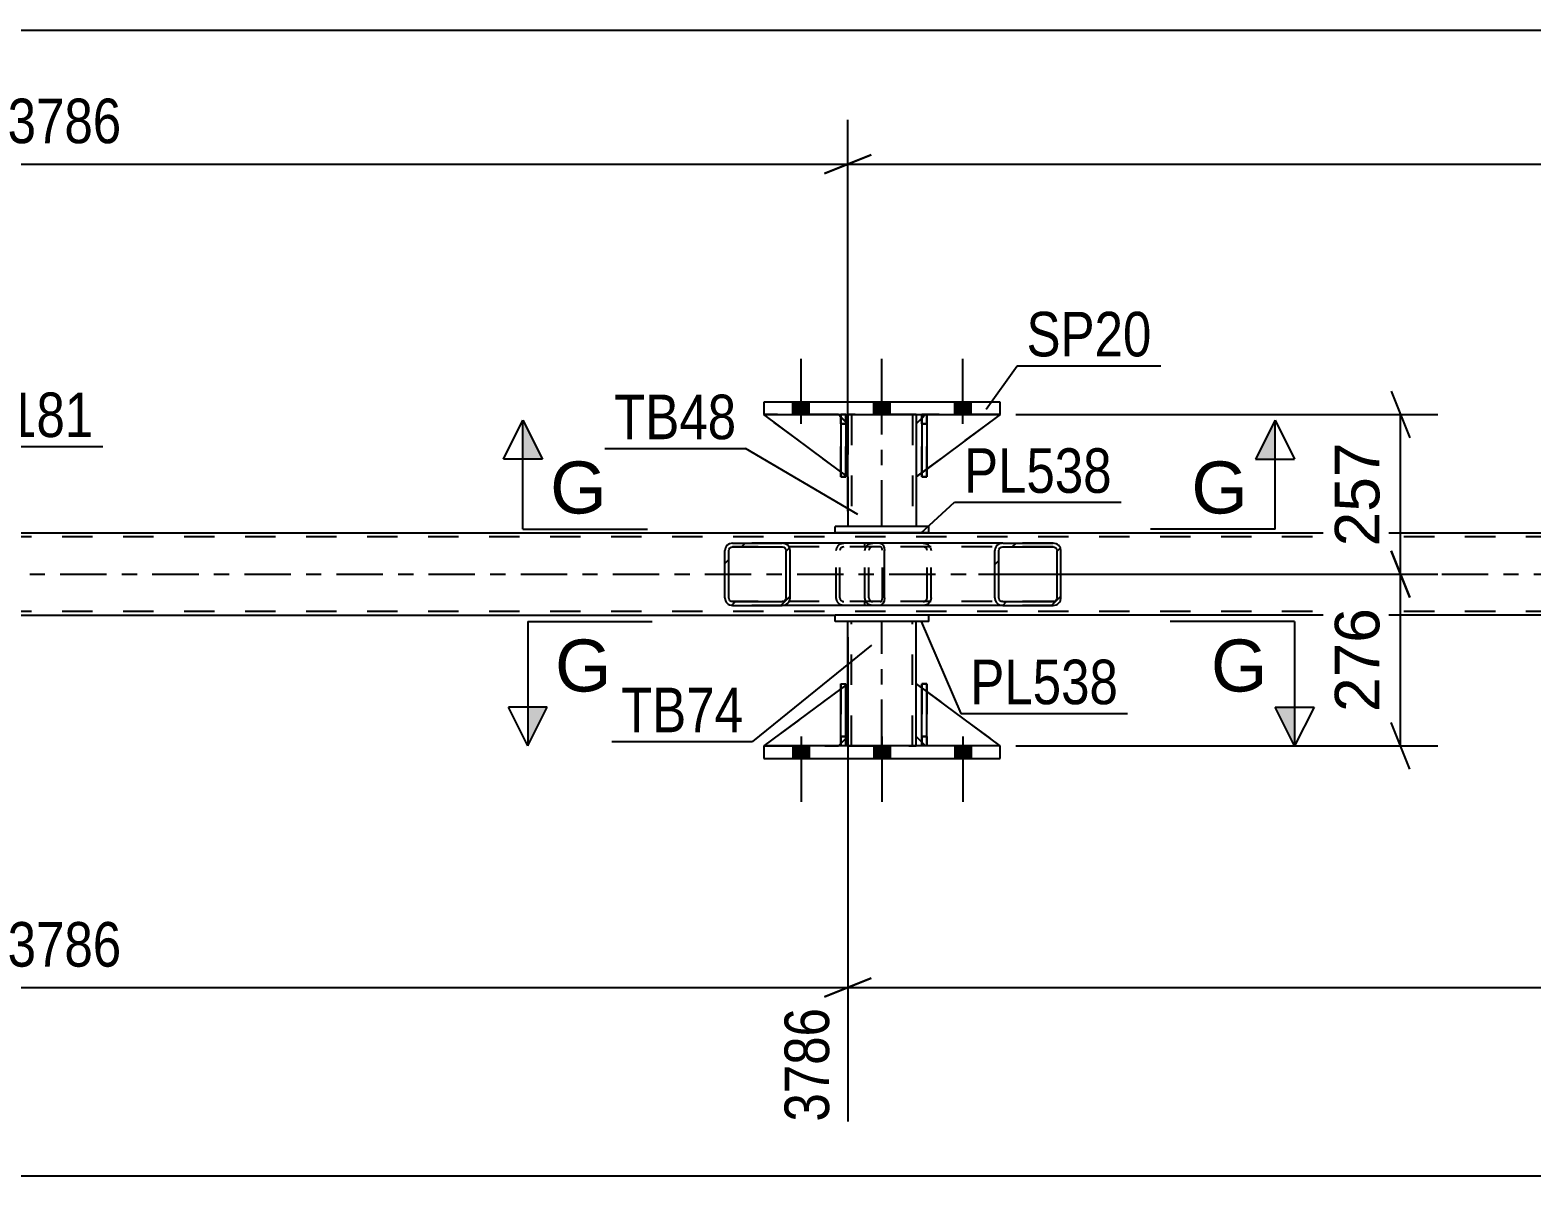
# Model space of a CAD drawing. Header units: millimetres. Extents: x 0 to 841, y 0 to 594.
# Drawn here: x 108.1 to 204.6, y 178.8 to 252.5 of the extents above; entities that cross this region are included whole.
import ezdxf

# ---------------------------------------------------------------- set-up
doc = ezdxf.new("R2010")
doc.units = ezdxf.units.MM
doc.linetypes.add('DXK_LINE_DOT2', pattern=[3.9198, 1.9599, -1.9599])
doc.linetypes.add('DXK_LINE_DOT3', pattern=[5.9187, 2.979, -0.9799, 0.9799, -0.9799])
doc.styles.add('Arial', font='arial.ttf', dxfattribs={"height": 0.2})
doc.styles.add('Arial Narrow', font='ARIALN.TTF', dxfattribs={"height": 0.2})

# ---------------------------------------------------------------- blocks, each defined once
blk = doc.blocks.new('Part-717034235-3101 - 3029')
at = {"color": 2, "linetype": 'Continuous'}
for p, q in [((727.522, 220.102), (68.606, 220.102)), ((68.606, 214.822), (159.845, 214.822)), ((330.114, 214.822), (165.845, 214.822))]:
    blk.add_line(p, q, dxfattribs=at)
at = {"color": 7, "linetype": 'DXK_LINE_DOT2'}
for p, q in [((727.522, 219.862), (68.606, 219.862)), ((727.522, 215.062), (68.606, 215.062)), ((165.845, 214.822), (159.845, 214.822))]:
    blk.add_line(p, q, dxfattribs=at)
at = {"color": 7, "linetype": 'DXK_LINE_DOT3'}
blk.add_line((68.606, 217.462), (727.522, 217.462), dxfattribs=at)
blk = doc.blocks.new('Bolt-717034235-3095 - 3029')
at = {"linetype": 'Continuous'}
for points in [[(157.125, 227.723), (158.165, 227.723), (158.165, 228.523), (157.125, 228.523)], [(157.125, 227.723), (158.165, 227.723), (158.165, 228.523), (157.125, 228.523)], [(157.125, 227.723), (158.165, 227.723), (158.165, 228.523), (157.125, 228.523)], [(162.325, 227.723), (163.365, 227.723), (163.365, 228.523), (162.325, 228.523)], [(162.325, 227.723), (163.365, 227.723), (163.365, 228.523), (162.325, 228.523)], [(167.525, 227.723), (168.565, 227.723), (168.565, 228.523), (167.525, 228.523)], [(167.525, 227.723), (168.565, 227.723), (168.565, 228.523), (167.525, 228.523)], [(167.525, 227.723), (168.565, 227.723), (168.565, 228.523), (167.525, 228.523)]]:
    blk.add_hatch(color=1, dxfattribs=at).paths.add_polyline_path(points)
at = {"color": 1, "linetype": 'Continuous'}
for p, q in [((157.645, 227.123), (157.645, 231.323)), ((157.645, 227.123), (157.645, 231.323)), ((157.645, 227.123), (157.645, 231.323)), ((162.845, 227.123), (162.845, 231.323)), ((162.845, 227.123), (162.845, 231.323)), ((168.045, 227.123), (168.045, 231.323)), ((168.045, 227.123), (168.045, 231.323)), ((168.045, 227.123), (168.045, 231.323)), ((157.125, 227.723), (157.125, 228.523)), ((157.125, 227.723), (157.125, 228.523)), ((157.125, 227.723), (157.125, 228.523)), ((158.165, 227.723), (158.165, 228.523)), ((158.165, 227.723), (158.165, 228.523)), ((158.165, 227.723), (158.165, 228.523)), ((162.325, 227.723), (162.325, 228.523)), ((162.325, 227.723), (162.325, 228.523)), ((163.365, 227.723), (163.365, 228.523)), ((163.365, 227.723), (163.365, 228.523)), ((167.525, 227.723), (167.525, 228.523)), ((167.525, 227.723), (167.525, 228.523)), ((167.525, 227.723), (167.525, 228.523)), ((168.565, 227.723), (168.565, 228.523)), ((168.565, 227.723), (168.565, 228.523)), ((168.565, 227.723), (168.565, 228.523))]:
    blk.add_line(p, q, dxfattribs=at)
blk = doc.blocks.new('Part-717034235-3177 - 3029')
at = {"color": 2, "linetype": 'Continuous'}
for p, q in [((160.519, 227.723), (160.199, 227.723)), ((160.199, 227.723), (160.199, 223.723)), ((160.519, 227.723), (160.519, 227.723)), ((160.519, 227.723), (160.519, 223.723)), ((160.519, 223.723), (160.199, 223.723))]:
    blk.add_line(p, q, dxfattribs=at)
at = {"color": 7, "linetype": 'DXK_LINE_DOT2'}
for p, q in [((160.199, 227.123), (160.199, 227.723)), ((160.519, 227.123), (160.199, 227.123)), ((160.199, 227.123), (160.199, 223.723)), ((160.519, 227.123), (160.519, 227.723)), ((160.519, 227.723), (160.519, 227.723)), ((160.519, 223.723), (160.519, 227.123))]:
    blk.add_line(p, q, dxfattribs=at)
blk = doc.blocks.new('Part-717034235-3205 - 3029')
at = {"color": 2, "linetype": 'Continuous'}
for p, q in [((165.399, 227.476), (165.045, 227.123)), ((165.045, 227.123), (165.045, 223.723)), ((170.445, 227.723), (165.719, 224.222)), ((165.399, 223.985), (165.045, 223.723))]:
    blk.add_line(p, q, dxfattribs=at)
at = {"color": 7, "linetype": 'DXK_LINE_DOT2'}
for p, q in [((165.645, 227.723), (165.399, 227.476)), ((170.445, 227.723), (165.645, 227.723)), ((165.719, 224.222), (165.399, 223.985))]:
    blk.add_line(p, q, dxfattribs=at)
blk = doc.blocks.new('Part-717034235-3170 - 3029')
at = {"linetype": 'Continuous'}
h = blk.add_hatch(dxfattribs=at)
h.set_pattern_fill('', scale=0.7, style=0, pattern_type=0)
h.set_pattern_definition([(45, (174.3074, 219.1659), (-1.57154, 1.57154), [])])
h.paths.add_polyline_path([(174.346, 218.982), (174.307, 219.166), (174.197, 219.322), (174.031, 219.426), (173.835, 219.462), (170.6, 219.462), (170.405, 219.426), (170.239, 219.322), (170.128, 219.166), (170.09, 218.982), (170.09, 215.942), (170.128, 215.758), (170.239, 215.603), (170.405, 215.499), (170.6, 215.462), (173.835, 215.462), (174.031, 215.499), (174.197, 215.603), (174.307, 215.758), (174.346, 215.942)])
h.paths.add_polyline_path([(174.071, 215.85), (174.016, 215.772), (173.933, 215.72), (173.835, 215.702), (170.6, 215.702), (170.503, 215.72), (170.42, 215.772), (170.364, 215.85), (170.345, 215.942), (170.345, 218.982), (170.364, 219.074), (170.42, 219.152), (170.503, 219.204), (170.6, 219.222), (173.835, 219.222), (173.933, 219.204), (174.016, 219.152), (174.071, 219.074), (174.091, 218.982), (174.091, 215.942)])
at = {"color": 7, "linetype": 'DXK_LINE_DOT2'}
for p, q in [((161.74, 218.982), (161.779, 219.166)), ((162.07, 219.152), (162.015, 219.074)), ((162.055, 219.426), (162.251, 219.462)), ((162.153, 219.204), (162.07, 219.152)), ((162.251, 219.222), (162.153, 219.204)), ((162.732, 219.462), (162.251, 219.462)), ((173.835, 219.222), (162.251, 219.222)), ((165.486, 219.462), (165.681, 219.426)), ((165.584, 219.204), (165.486, 219.222)), ((165.667, 219.152), (165.584, 219.204)), ((165.722, 219.074), (165.667, 219.152)), ((165.958, 219.166), (165.997, 218.982)), ((173.835, 219.462), (170.6, 219.462)), ((161.74, 215.942), (161.74, 218.982)), ((162.015, 219.074), (161.996, 218.982)), ((161.996, 215.942), (161.996, 218.982)), ((165.741, 218.982), (165.722, 219.074)), ((165.741, 215.942), (165.741, 218.982)), ((165.997, 215.942), (165.997, 218.982)), ((161.779, 215.758), (161.74, 215.942)), ((161.996, 215.942), (162.015, 215.85)), ((162.015, 215.85), (162.07, 215.772)), ((162.251, 215.462), (162.055, 215.499)), ((162.07, 215.772), (162.153, 215.72)), ((162.153, 215.72), (162.251, 215.702)), ((173.835, 215.702), (162.251, 215.702)), ((162.732, 215.462), (162.251, 215.462)), ((165.486, 215.702), (165.584, 215.72)), ((165.681, 215.499), (165.486, 215.462)), ((165.584, 215.72), (165.667, 215.772)), ((165.667, 215.772), (165.722, 215.85)), ((165.722, 215.85), (165.741, 215.942)), ((165.997, 215.942), (165.958, 215.758)), ((173.835, 215.462), (170.6, 215.462))]:
    blk.add_line(p, q, dxfattribs=at)
at = {"color": 2, "linetype": 'Continuous'}
for p, q in [((170.6, 219.462), (162.732, 219.462)), ((170.128, 219.166), (170.09, 218.982)), ((170.364, 219.074), (170.42, 219.152)), ((170.6, 219.462), (170.405, 219.426)), ((170.42, 219.152), (170.503, 219.204)), ((170.503, 219.204), (170.6, 219.222)), ((170.6, 219.462), (173.835, 219.462)), ((170.6, 219.222), (173.835, 219.222)), ((174.031, 219.426), (173.835, 219.462)), ((173.835, 219.222), (173.933, 219.204)), ((173.933, 219.204), (174.016, 219.152)), ((174.016, 219.152), (174.071, 219.074)), ((174.346, 218.982), (174.307, 219.166)), ((170.09, 215.942), (170.09, 218.982)), ((170.345, 218.982), (170.364, 219.074)), ((170.345, 215.942), (170.345, 218.982)), ((174.071, 219.074), (174.091, 218.982)), ((174.091, 215.942), (174.091, 218.982)), ((174.346, 215.942), (174.346, 218.982)), ((170.6, 215.462), (162.732, 215.462)), ((170.09, 215.942), (170.128, 215.758)), ((170.364, 215.85), (170.345, 215.942)), ((170.42, 215.772), (170.364, 215.85)), ((170.405, 215.499), (170.6, 215.462)), ((170.503, 215.72), (170.42, 215.772)), ((170.6, 215.702), (170.503, 215.72)), ((170.6, 215.702), (173.835, 215.702)), ((170.6, 215.462), (173.835, 215.462)), ((173.933, 215.72), (173.835, 215.702)), ((173.835, 215.462), (174.031, 215.499)), ((174.016, 215.772), (173.933, 215.72)), ((174.071, 215.85), (174.016, 215.772)), ((174.091, 215.942), (174.071, 215.85)), ((174.307, 215.758), (174.346, 215.942))]:
    blk.add_line(p, q, dxfattribs=at)
at = {"color": 7, "linetype": 'DXK_LINE_DOT2'}
for centre, start, end in [((162.231, 218.961), 110.75833, 155.68006), ((165.506, 218.961), 24.31994, 69.24167), ((162.231, 215.963), 204.31994, 249.24167), ((165.506, 215.963), 290.75833, 335.68006)]:
    blk.add_arc(centre, 0.496, start, end, dxfattribs=at)
at = {"color": 2, "linetype": 'Continuous'}
for centre, start, end in [((170.581, 218.961), 110.75832, 155.68004), ((173.855, 218.961), 24.31996, 69.24168), ((170.581, 215.963), 204.31996, 249.24168), ((173.855, 215.963), 290.75832, 335.68004)]:
    blk.add_arc(centre, 0.496, start, end, dxfattribs=at)
blk = doc.blocks.new('Part-717034235-3174 - 3029')
at = {"color": 7, "linetype": 'DXK_LINE_DOT2'}
for p, q in [((165.645, 227.723), (165.045, 227.123)), ((165.045, 223.723), (170.445, 227.723)), ((165.045, 227.123), (165.045, 223.723)), ((170.445, 227.723), (165.645, 227.723))]:
    blk.add_line(p, q, dxfattribs=at)
blk = doc.blocks.new('Part-717034235-3175 - 3029')
at = {"color": 2, "linetype": 'Continuous'}
for p, q in [((160.199, 224.053), (155.245, 227.723)), ((160.199, 227.569), (160.045, 227.723)), ((160.645, 227.123), (160.519, 227.249)), ((160.645, 227.123), (160.645, 227.123)), ((160.645, 223.723), (160.645, 227.123)), ((160.519, 223.816), (160.645, 223.723)), ((160.645, 223.723), (160.645, 223.723))]:
    blk.add_line(p, q, dxfattribs=at)
at = {"color": 7, "linetype": 'DXK_LINE_DOT2'}
for p, q in [((160.045, 227.723), (155.245, 227.723)), ((160.045, 227.723), (160.645, 227.123)), ((160.519, 227.249), (160.199, 227.569)), ((160.645, 227.123), (160.645, 223.723)), ((160.519, 223.816), (160.199, 224.053))]:
    blk.add_line(p, q, dxfattribs=at)
blk = doc.blocks.new('Part-717034235-3176 - 3029')
at = {"color": 7, "linetype": 'DXK_LINE_DOT2'}
for p, q in [((160.645, 223.723), (155.245, 227.723)), ((155.245, 227.723), (160.045, 227.723)), ((160.045, 227.723), (160.645, 227.123)), ((160.645, 227.123), (160.045, 227.723)), ((160.645, 227.123), (160.645, 223.723)), ((160.645, 227.123), (160.645, 227.123)), ((160.645, 227.123), (160.645, 223.723))]:
    blk.add_line(p, q, dxfattribs=at)
blk = doc.blocks.new('Part-717034235-3178 - 3029')
at = {"color": 2, "linetype": 'Continuous'}
for p, q in [((165.719, 227.723), (165.399, 227.723)), ((165.399, 227.723), (165.399, 223.723)), ((165.719, 227.723), (165.719, 227.723)), ((165.719, 227.723), (165.719, 223.723)), ((165.719, 223.723), (165.399, 223.723))]:
    blk.add_line(p, q, dxfattribs=at)
at = {"color": 7, "linetype": 'DXK_LINE_DOT2'}
for p, q in [((165.399, 227.123), (165.399, 227.723)), ((165.719, 227.123), (165.399, 227.123)), ((165.399, 227.123), (165.399, 223.723)), ((165.719, 227.123), (165.719, 227.723)), ((165.719, 227.723), (165.719, 227.723)), ((165.719, 223.723), (165.719, 227.123))]:
    blk.add_line(p, q, dxfattribs=at)
blk = doc.blocks.new('Part-717034235-3179 - 3029')
at = {"color": 7, "linetype": 'DXK_LINE_DOT2'}
for p, q in [((160.199, 227.123), (160.199, 227.723)), ((160.199, 227.723), (160.199, 227.723)), ((160.199, 227.723), (160.199, 223.723)), ((160.519, 227.723), (160.199, 227.723)), ((160.199, 223.723), (160.199, 227.123)), ((160.199, 227.123), (160.519, 227.123)), ((160.519, 227.123), (160.519, 227.723)), ((160.519, 223.723), (160.519, 227.723)), ((160.519, 227.123), (160.519, 223.723)), ((160.199, 223.723), (160.519, 223.723))]:
    blk.add_line(p, q, dxfattribs=at)
blk = doc.blocks.new('Part-717034235-3198 - 3029')
at = {"color": 2, "linetype": 'Continuous'}
for p, q in [((170.445, 228.523), (155.245, 228.523)), ((155.245, 228.523), (155.245, 227.723)), ((170.445, 227.723), (170.445, 228.523)), ((155.245, 227.723), (170.445, 227.723))]:
    blk.add_line(p, q, dxfattribs=at)
blk = doc.blocks.new('Part-717034235-3236 - 3029')
at = {"linetype": 'Continuous'}
h = blk.add_hatch(dxfattribs=at)
h.set_pattern_fill('', scale=0.7, style=0, pattern_type=0)
h.set_pattern_definition([(45, (156.8957, 219.1659), (-1.57154, 1.57154), [])])
h.paths.add_polyline_path([(156.934, 218.982), (156.896, 219.166), (156.787, 219.322), (156.624, 219.426), (156.431, 219.462), (153.247, 219.462), (153.055, 219.426), (152.891, 219.322), (152.782, 219.166), (152.744, 218.982), (152.744, 215.942), (152.782, 215.758), (152.891, 215.603), (153.055, 215.499), (153.247, 215.462), (156.431, 215.462), (156.624, 215.499), (156.787, 215.603), (156.896, 215.758), (156.934, 215.942)])
h.paths.add_polyline_path([(156.663, 215.85), (156.609, 215.772), (156.527, 215.72), (156.431, 215.702), (153.247, 215.702), (153.151, 215.72), (153.069, 215.772), (153.015, 215.85), (152.996, 215.942), (152.996, 218.982), (153.015, 219.074), (153.069, 219.152), (153.151, 219.204), (153.247, 219.222), (156.431, 219.222), (156.527, 219.204), (156.609, 219.152), (156.663, 219.074), (156.683, 218.982), (156.683, 215.942)])
at = {"color": 2, "linetype": 'Continuous'}
for p, q in [((152.782, 219.166), (152.744, 218.982)), ((153.015, 219.074), (153.069, 219.152)), ((153.247, 219.462), (153.055, 219.426)), ((153.069, 219.152), (153.151, 219.204)), ((153.151, 219.204), (153.247, 219.222)), ((153.247, 219.462), (156.431, 219.462)), ((153.247, 219.222), (156.431, 219.222)), ((162.732, 219.462), (156.431, 219.462)), ((156.624, 219.426), (156.431, 219.462)), ((156.431, 219.222), (156.527, 219.204)), ((156.527, 219.204), (156.609, 219.152)), ((156.609, 219.152), (156.663, 219.074)), ((156.934, 218.982), (156.896, 219.166)), ((162.732, 219.462), (162.836, 219.426)), ((162.836, 219.426), (162.924, 219.322)), ((162.924, 219.322), (162.982, 219.166)), ((162.982, 219.166), (163.003, 218.982)), ((152.744, 215.942), (152.744, 218.982)), ((152.996, 218.982), (153.015, 219.074)), ((152.996, 215.942), (152.996, 218.982)), ((156.663, 219.074), (156.683, 218.982)), ((156.683, 215.942), (156.683, 218.982)), ((156.934, 215.942), (156.934, 218.982)), ((163.003, 215.942), (163.003, 218.982)), ((152.744, 215.942), (152.782, 215.758)), ((153.015, 215.85), (152.996, 215.942)), ((153.069, 215.772), (153.015, 215.85)), ((153.055, 215.499), (153.247, 215.462)), ((153.151, 215.72), (153.069, 215.772)), ((153.247, 215.702), (153.151, 215.72)), ((153.247, 215.702), (156.431, 215.702)), ((153.247, 215.462), (156.431, 215.462)), ((156.527, 215.72), (156.431, 215.702)), ((156.431, 215.462), (156.624, 215.499)), ((162.732, 215.462), (156.431, 215.462)), ((156.609, 215.772), (156.527, 215.72)), ((156.663, 215.85), (156.609, 215.772)), ((156.683, 215.942), (156.663, 215.85)), ((156.896, 215.758), (156.934, 215.942)), ((162.836, 215.499), (162.732, 215.462)), ((162.924, 215.603), (162.836, 215.499)), ((162.982, 215.758), (162.924, 215.603)), ((163.003, 215.942), (162.982, 215.758))]:
    blk.add_line(p, q, dxfattribs=at)
at = {"color": 7, "linetype": 'DXK_LINE_DOT2'}
for p, q in [((156.431, 219.462), (153.247, 219.462)), ((162.732, 219.222), (153.247, 219.222)), ((159.895, 218.982), (159.933, 219.166)), ((160.22, 219.152), (160.165, 219.074)), ((160.205, 219.426), (160.397, 219.462)), ((160.301, 219.204), (160.22, 219.152)), ((160.397, 219.222), (160.301, 219.204)), ((161.74, 219.222), (161.74, 219.462)), ((162.784, 219.204), (162.732, 219.222)), ((162.828, 219.152), (162.784, 219.204)), ((162.857, 219.074), (162.828, 219.152)), ((159.895, 215.942), (159.895, 218.982)), ((160.165, 219.074), (160.146, 218.982)), ((160.146, 215.942), (160.146, 218.982)), ((162.867, 218.982), (162.857, 219.074)), ((162.867, 215.942), (162.867, 218.982)), ((162.732, 215.702), (153.247, 215.702)), ((156.431, 215.462), (153.247, 215.462)), ((159.933, 215.758), (159.895, 215.942)), ((160.146, 215.942), (160.165, 215.85)), ((160.165, 215.85), (160.22, 215.772)), ((160.397, 215.462), (160.205, 215.499)), ((160.22, 215.772), (160.241, 215.758)), ((160.241, 215.758), (160.301, 215.72)), ((160.301, 215.72), (160.397, 215.702)), ((161.74, 215.462), (161.74, 215.702)), ((162.732, 215.702), (162.784, 215.72)), ((162.784, 215.72), (162.828, 215.772)), ((162.828, 215.772), (162.857, 215.85)), ((162.857, 215.85), (162.867, 215.942))]:
    blk.add_line(p, q, dxfattribs=at)
at = {"color": 2, "linetype": 'Continuous'}
for centre, start, end in [((153.232, 218.967), 111.1941, 156.15059), ((156.446, 218.967), 23.84941, 68.8059), ((153.232, 215.957), 203.84941, 248.8059), ((156.446, 215.957), 291.1941, 336.15059)]:
    blk.add_arc(centre, 0.492, start, end, dxfattribs=at)
at = {"color": 7, "linetype": 'DXK_LINE_DOT2'}
for centre, start, end in [((160.383, 218.967), 111.19408, 156.15058), ((160.383, 215.957), 203.84942, 248.80592)]:
    blk.add_arc(centre, 0.492, start, end, dxfattribs=at)
blk = doc.blocks.new('Part-717034235-3239 - 3029')
at = {"color": 7, "linetype": 'DXK_LINE_DOT2'}
for p, q in [((160.645, 210.422), (155.245, 206.422)), ((160.645, 207.022), (160.645, 210.422)), ((160.645, 210.422), (160.645, 207.022)), ((160.045, 206.422), (160.645, 207.022)), ((160.645, 207.022), (160.045, 206.422)), ((160.645, 207.022), (160.645, 207.022)), ((155.245, 206.422), (160.045, 206.422))]:
    blk.add_line(p, q, dxfattribs=at)
blk = doc.blocks.new('Part-717034235-3240 - 3029')
at = {"color": 2, "linetype": 'Continuous'}
for p, q in [((165.399, 206.422), (165.399, 210.422)), ((165.399, 210.422), (165.719, 210.422)), ((165.719, 206.422), (165.719, 210.422)), ((165.399, 206.422), (165.399, 206.422)), ((165.719, 206.422), (165.399, 206.422))]:
    blk.add_line(p, q, dxfattribs=at)
at = {"color": 7, "linetype": 'DXK_LINE_DOT2'}
for p, q in [((165.399, 210.422), (165.399, 207.022)), ((165.719, 207.022), (165.719, 210.422)), ((165.399, 207.022), (165.399, 206.422)), ((165.399, 207.022), (165.719, 207.022)), ((165.719, 206.422), (165.719, 207.022)), ((165.719, 206.422), (165.719, 206.422))]:
    blk.add_line(p, q, dxfattribs=at)
blk = doc.blocks.new('Part-717034235-3241 - 3029')
at = {"color": 2, "linetype": 'Continuous'}
for p, q in [((160.199, 206.422), (160.199, 210.422)), ((160.199, 210.422), (160.519, 210.422)), ((160.519, 206.422), (160.519, 210.422)), ((160.199, 206.422), (160.199, 206.422)), ((160.519, 206.422), (160.199, 206.422))]:
    blk.add_line(p, q, dxfattribs=at)
at = {"color": 7, "linetype": 'DXK_LINE_DOT2'}
for p, q in [((160.199, 210.422), (160.199, 207.022)), ((160.519, 207.022), (160.519, 210.422)), ((160.199, 207.022), (160.199, 206.422)), ((160.199, 207.022), (160.519, 207.022)), ((160.519, 206.422), (160.519, 207.022)), ((160.519, 206.422), (160.519, 206.422))]:
    blk.add_line(p, q, dxfattribs=at)
blk = doc.blocks.new('Part-717034235-3242 - 3029')
at = {"color": 7, "linetype": 'DXK_LINE_DOT2'}
for p, q in [((165.719, 210.422), (165.399, 210.422)), ((165.399, 207.022), (165.399, 210.422)), ((165.399, 210.422), (165.399, 206.422)), ((165.719, 210.422), (165.719, 207.022)), ((165.719, 206.422), (165.719, 210.422)), ((165.719, 207.022), (165.399, 207.022)), ((165.399, 206.422), (165.399, 207.022)), ((165.719, 207.022), (165.719, 206.422)), ((165.719, 206.422), (165.399, 206.422)), ((165.719, 206.422), (165.719, 206.422))]:
    blk.add_line(p, q, dxfattribs=at)
blk = doc.blocks.new('Part-717034235-3243 - 3029')
at = {"color": 7, "linetype": 'DXK_LINE_DOT2'}
for p, q in [((160.199, 210.422), (160.519, 210.422)), ((160.199, 207.022), (160.199, 210.422)), ((160.199, 210.422), (160.199, 206.422)), ((160.519, 210.422), (160.519, 207.022)), ((160.519, 206.422), (160.519, 210.328)), ((160.519, 207.022), (160.199, 207.022)), ((160.199, 206.422), (160.199, 207.022)), ((160.519, 207.022), (160.519, 206.422)), ((160.519, 206.422), (160.199, 206.422)), ((160.519, 206.422), (160.519, 206.422))]:
    blk.add_line(p, q, dxfattribs=at)
blk = doc.blocks.new('Part-717034235-3244 - 3029')
at = {"color": 7, "linetype": 'DXK_LINE_DOT2'}
for p, q in [((165.399, 227.123), (165.399, 227.723)), ((165.399, 227.723), (165.399, 227.723)), ((165.399, 227.723), (165.399, 223.723)), ((165.719, 227.723), (165.399, 227.723)), ((165.399, 223.723), (165.399, 227.123)), ((165.399, 227.123), (165.719, 227.123)), ((165.719, 227.123), (165.719, 227.723)), ((165.719, 223.723), (165.719, 227.723)), ((165.719, 227.123), (165.719, 223.723)), ((165.399, 223.723), (165.719, 223.723))]:
    blk.add_line(p, q, dxfattribs=at)
blk = doc.blocks.new('Part-717034235-3263 - 3029')
at = {"color": 2, "linetype": 'Continuous'}
for p, q in [((160.645, 227.723), (160.645, 227.123)), ((165.045, 227.723), (165.045, 227.123)), ((160.645, 223.723), (160.645, 220.523)), ((165.045, 223.723), (165.045, 220.523))]:
    blk.add_line(p, q, dxfattribs=at)
at = {"color": 7, "linetype": 'DXK_LINE_DOT2'}
for p, q in [((165.045, 227.723), (160.645, 227.723)), ((160.645, 227.123), (160.645, 223.723)), ((160.885, 227.723), (160.885, 220.523)), ((164.805, 227.723), (164.805, 220.523)), ((165.045, 227.123), (165.045, 223.723)), ((165.045, 220.523), (160.645, 220.523))]:
    blk.add_line(p, q, dxfattribs=at)
at = {"color": 7, "linetype": 'DXK_LINE_DOT3'}
blk.add_line((162.845, 220.523), (162.845, 227.723), dxfattribs=at)
blk = doc.blocks.new('Part-717034235-3268 - 3029')
at = {"color": 2, "linetype": 'Continuous'}
for p, q in [((165.845, 220.523), (159.845, 220.523)), ((159.845, 220.123), (159.845, 220.523)), ((165.845, 220.123), (159.845, 220.123)), ((165.845, 220.123), (165.845, 220.523))]:
    blk.add_line(p, q, dxfattribs=at)
blk = doc.blocks.new('Part-717034235-3273 - 3029')
at = {"color": 2, "linetype": 'Continuous'}
for p, q in [((165.845, 214.822), (159.845, 214.822)), ((159.845, 214.422), (159.845, 214.822)), ((165.845, 214.422), (159.845, 214.422)), ((165.845, 214.422), (165.845, 214.822))]:
    blk.add_line(p, q, dxfattribs=at)
blk = doc.blocks.new('Part-717034235-3278 - 3029')
at = {"color": 2, "linetype": 'Continuous'}
for p, q in [((160.645, 210.422), (160.645, 214.422)), ((165.045, 210.422), (165.045, 214.422)), ((160.645, 206.422), (160.645, 207.022)), ((165.045, 206.422), (165.045, 207.022))]:
    blk.add_line(p, q, dxfattribs=at)
at = {"color": 7, "linetype": 'DXK_LINE_DOT2'}
for p, q in [((165.045, 214.422), (160.645, 214.422)), ((160.885, 206.422), (160.885, 214.422)), ((164.805, 206.422), (164.805, 214.422)), ((160.645, 207.022), (160.645, 210.422)), ((165.045, 207.022), (165.045, 210.422)), ((160.645, 206.422), (165.045, 206.422))]:
    blk.add_line(p, q, dxfattribs=at)
at = {"color": 7, "linetype": 'DXK_LINE_DOT3'}
blk.add_line((162.845, 206.422), (162.845, 214.422), dxfattribs=at)
blk = doc.blocks.new('Part-717034235-3283 - 3029')
at = {"color": 2, "linetype": 'Continuous'}
for p, q in [((155.245, 206.422), (155.245, 205.622)), ((170.445, 206.422), (155.245, 206.422)), ((155.245, 205.622), (170.445, 205.622)), ((170.445, 205.622), (170.445, 206.422))]:
    blk.add_line(p, q, dxfattribs=at)
blk = doc.blocks.new('Part-717034235-3286 - 3029')
at = {"color": 2, "linetype": 'Continuous'}
for p, q in [((165.045, 207.022), (165.045, 210.422)), ((165.399, 210.16), (165.045, 210.422)), ((170.445, 206.422), (165.719, 209.923)), ((165.399, 206.669), (165.045, 207.022))]:
    blk.add_line(p, q, dxfattribs=at)
at = {"color": 7, "linetype": 'DXK_LINE_DOT2'}
for p, q in [((165.719, 209.923), (165.399, 210.16)), ((165.645, 206.422), (165.399, 206.669)), ((170.445, 206.422), (165.645, 206.422)), ((170.445, 206.422), (170.445, 206.422)), ((170.445, 206.422), (170.445, 206.422))]:
    blk.add_line(p, q, dxfattribs=at)
blk = doc.blocks.new('Part-717034235-3289 - 3029')
at = {"color": 7, "linetype": 'DXK_LINE_DOT2'}
for p, q in [((165.045, 207.022), (165.045, 210.422)), ((165.045, 210.422), (170.445, 206.422)), ((165.645, 206.422), (165.045, 207.022)), ((170.445, 206.422), (165.645, 206.422))]:
    blk.add_line(p, q, dxfattribs=at)
blk = doc.blocks.new('Part-717034235-3292 - 3029')
at = {"color": 2, "linetype": 'Continuous'}
for p, q in [((160.645, 210.422), (160.519, 210.329)), ((160.645, 207.022), (160.645, 210.422)), ((160.199, 210.092), (155.245, 206.422)), ((160.199, 206.576), (160.045, 206.422)), ((160.645, 207.022), (160.519, 206.896)), ((160.645, 207.022), (160.645, 207.022))]:
    blk.add_line(p, q, dxfattribs=at)
at = {"color": 7, "linetype": 'DXK_LINE_DOT2'}
for p, q in [((160.645, 207.022), (160.645, 210.422)), ((160.519, 210.329), (160.199, 210.092)), ((160.645, 207.022), (160.045, 206.422)), ((160.519, 206.896), (160.199, 206.576)), ((155.245, 206.422), (160.045, 206.422))]:
    blk.add_line(p, q, dxfattribs=at)
blk = doc.blocks.new('Bolt-717034235-3294 - 3029')
at = {"linetype": 'Continuous'}
for points in [[(158.165, 206.422), (157.125, 206.422), (157.125, 205.622), (158.165, 205.622)], [(158.165, 206.422), (157.125, 206.422), (157.125, 205.622), (158.165, 205.622)], [(158.165, 206.422), (157.125, 206.422), (157.125, 205.622), (158.165, 205.622)], [(163.365, 206.422), (162.325, 206.422), (162.325, 205.622), (163.365, 205.622)], [(163.365, 206.422), (162.325, 206.422), (162.325, 205.622), (163.365, 205.622)], [(168.565, 206.422), (167.525, 206.422), (167.525, 205.622), (168.565, 205.622)], [(168.565, 206.422), (167.525, 206.422), (167.525, 205.622), (168.565, 205.622)], [(168.565, 206.422), (167.525, 206.422), (167.525, 205.622), (168.565, 205.622)]]:
    blk.add_hatch(color=1, dxfattribs=at).paths.add_polyline_path(points)
at = {"color": 1, "linetype": 'Continuous'}
for p, q in [((157.645, 207.022), (157.645, 202.822)), ((157.645, 207.022), (157.645, 202.822)), ((157.645, 207.022), (157.645, 202.822)), ((162.845, 207.022), (162.845, 202.822)), ((162.845, 207.022), (162.845, 202.822)), ((168.045, 207.022), (168.045, 202.822)), ((168.045, 207.022), (168.045, 202.822)), ((168.045, 207.022), (168.045, 202.822)), ((157.125, 206.422), (157.125, 205.622)), ((157.125, 206.422), (157.125, 205.622)), ((157.125, 206.422), (157.125, 205.622)), ((158.165, 206.422), (158.165, 205.622)), ((158.165, 206.422), (158.165, 205.622)), ((158.165, 206.422), (158.165, 205.622)), ((162.325, 206.422), (162.325, 205.622)), ((162.325, 206.422), (162.325, 205.622)), ((163.365, 206.422), (163.365, 205.622)), ((163.365, 206.422), (163.365, 205.622)), ((167.525, 206.422), (167.525, 205.622)), ((167.525, 206.422), (167.525, 205.622)), ((167.525, 206.422), (167.525, 205.622)), ((168.565, 206.422), (168.565, 205.622)), ((168.565, 206.422), (168.565, 205.622)), ((168.565, 206.422), (168.565, 205.622))]:
    blk.add_line(p, q, dxfattribs=at)
blk = doc.blocks.new('StraightDimension-717034235-3374 - 3029')
at = {"color": 7, "linetype": 'Continuous'}
for p, q in [((160.645, 213.422), (160.645, 182.273)), ((159.145, 190.285), (162.145, 191.485)), ((59.986, 190.885), (160.645, 190.885))]:
    blk.add_line(p, q, dxfattribs=at)
at = {"color": 0}
blk.add_wipeout([(114.572, 191.635), (114.572, 195.835), (106.059, 195.835), (106.059, 191.635)], dxfattribs=at)
at = {"color": 3, "style": 'Arial Narrow'}
blk.add_text('3786', height=2.8633, dxfattribs=at).set_placement((106.659, 192.235))
at = {"color": 0, "linetype": 'Continuous'}
blk.add_wipeout([(160.045, 190.185), (155.845, 190.185), (155.845, 181.673), (160.045, 181.673)], dxfattribs=at)
at = {"color": 3, "linetype": 'Continuous', "style": 'Arial Narrow'}
blk.add_text('3786', height=2.8633, rotation=90.00021, dxfattribs=at).set_placement((159.445, 182.273))
blk = doc.blocks.new('StraightDimension-717034235-3432 - 3029')
at = {"color": 7, "linetype": 'Continuous'}
for p, q in [((195.558, 229.223), (196.758, 226.223)), ((171.445, 227.723), (198.558, 227.723)), ((196.158, 217.462), (196.158, 227.723)), ((196.758, 215.962), (195.558, 218.962)), ((169.053, 217.462), (198.558, 217.462))]:
    blk.add_line(p, q, dxfattribs=at)
at = {"color": 0}
blk.add_wipeout([(195.408, 226.528), (191.208, 226.528), (191.208, 218.657), (195.408, 218.657)], dxfattribs=at)
at = {"color": 3, "style": 'Arial'}
blk.add_text('257', height=2.8652, rotation=90.00021, dxfattribs=at).set_placement((194.808, 219.257))
blk = doc.blocks.new('StraightDimension-717034235-3380 - 3029')
at = {"color": 7, "linetype": 'Continuous'}
for p, q in [((160.645, 213.422), (160.645, 182.273)), ((162.145, 191.485), (159.145, 190.285)), ((160.645, 190.885), (330.914, 190.885))]:
    blk.add_line(p, q, dxfattribs=at)
blk = doc.blocks.new('StraightDimension-717034235-3403 - 3029')
at = {"color": 7, "linetype": 'Continuous'}
for p, q in [((160.645, 221.523), (160.645, 246.678)), ((159.145, 243.228), (162.145, 244.428)), ((59.986, 243.828), (160.645, 243.828))]:
    blk.add_line(p, q, dxfattribs=at)
at = {"color": 0}
blk.add_wipeout([(114.572, 244.578), (114.572, 248.778), (106.059, 248.778), (106.059, 244.578)], dxfattribs=at)
at = {"color": 3, "style": 'Arial Narrow'}
blk.add_text('3786', height=2.8633, dxfattribs=at).set_placement((106.659, 245.178))
blk = doc.blocks.new('StraightDimension-717034235-3409 - 3029')
at = {"color": 7, "linetype": 'Continuous'}
for p, q in [((160.645, 221.523), (160.645, 246.678)), ((162.145, 244.428), (159.145, 243.228)), ((160.645, 243.828), (330.914, 243.828))]:
    blk.add_line(p, q, dxfattribs=at)
blk = doc.blocks.new('StraightDimension-717034235-3460 - 3029')
at = {"color": 7, "linetype": 'Continuous'}
for p, q in [((195.558, 218.962), (196.758, 215.962)), ((169.053, 217.462), (198.558, 217.462)), ((196.158, 206.422), (196.158, 217.462)), ((196.758, 204.922), (195.558, 207.922)), ((171.445, 206.422), (198.558, 206.422))]:
    blk.add_line(p, q, dxfattribs=at)
at = {"color": 0}
blk.add_wipeout([(195.408, 215.878), (191.208, 215.878), (191.208, 208.007), (195.408, 208.007)], dxfattribs=at)
at = {"color": 3, "style": 'Arial'}
blk.add_text('276', height=2.8652, rotation=90.00021, dxfattribs=at).set_placement((194.808, 208.607))
blk = doc.blocks.new('StraightDimension-717034235-3495 - 3029')
at = {"color": 7, "linetype": 'Continuous'}
blk.add_line((59.986, 252.454), (736.142, 252.454), dxfattribs=at)
blk = doc.blocks.new('StraightDimension-717034235-3514 - 3029')
at = {"color": 7, "linetype": 'Continuous'}
blk.add_line((59.346, 178.774), (736.782, 178.774), dxfattribs=at)
blk = doc.blocks.new('Mark-717034235-3097 - 3029')
at = {"color": 30, "linetype": 'Continuous'}
for p, q in [((95.777, 218.818), (101.532, 225.683)), ((101.532, 225.683), (112.781, 225.683))]:
    blk.add_line(p, q, dxfattribs=at)
at = {"color": 0}
blk.add_wipeout([(112.181, 226.283), (112.181, 229.283), (102.132, 229.283), (102.132, 226.283)], dxfattribs=at)
blk.add_wipeout([(112.181, 226.283), (112.181, 229.283), (102.132, 229.283), (102.132, 226.283)], dxfattribs=at)
at = {"color": 3, "style": 'Arial Narrow'}
blk.add_text('BC181', height=2.8633, dxfattribs=at).set_placement((102.132, 226.283))
blk = doc.blocks.new('Mark-717034235-3194 - 3029')
at = {"color": 30, "linetype": 'Continuous'}
for p, q in [((169.541, 228.083), (171.531, 230.87)), ((171.531, 230.87), (180.77, 230.87))]:
    blk.add_line(p, q, dxfattribs=at)
at = {"color": 0}
blk.add_wipeout([(180.17, 231.47), (180.17, 234.47), (172.131, 234.47), (172.131, 231.47)], dxfattribs=at)
blk.add_wipeout([(180.17, 231.47), (180.17, 234.47), (172.131, 234.47), (172.131, 231.47)], dxfattribs=at)
at = {"color": 3, "style": 'Arial Narrow'}
blk.add_text('SP20', height=2.8633, dxfattribs=at).set_placement((172.131, 231.47))
blk = doc.blocks.new('Mark-717034235-3259 - 3029')
at = {"color": 30, "linetype": 'Continuous'}
for p in [(145.03, 225.546), (161.288, 221.311)]:
    blk.add_line(p, (154.084, 225.546), dxfattribs=at)
at = {"color": 0}
blk.add_wipeout([(153.484, 226.146), (153.484, 229.146), (145.63, 229.146), (145.63, 226.146)], dxfattribs=at)
blk.add_wipeout([(153.484, 226.146), (153.484, 229.146), (145.63, 229.146), (145.63, 226.146)], dxfattribs=at)
at = {"color": 3, "style": 'Arial Narrow'}
blk.add_text('TB48', height=2.8633, dxfattribs=at).set_placement((145.63, 226.146))
blk = doc.blocks.new('Mark-717034235-3264 - 3029')
at = {"color": 30, "linetype": 'Continuous'}
for p, q in [((165.37, 220.123), (167.514, 222.097)), ((167.514, 222.097), (178.218, 222.097))]:
    blk.add_line(p, q, dxfattribs=at)
at = {"color": 0}
blk.add_wipeout([(177.618, 222.697), (177.618, 225.697), (168.114, 225.697), (168.114, 222.697)], dxfattribs=at)
blk.add_wipeout([(177.618, 222.697), (177.618, 225.697), (168.114, 225.697), (168.114, 222.697)], dxfattribs=at)
at = {"color": 3, "style": 'Arial Narrow'}
blk.add_text('PL538', height=2.8633, dxfattribs=at).set_placement((168.114, 222.697))
blk = doc.blocks.new('Mark-717034235-3269 - 3029')
at = {"color": 30, "linetype": 'Continuous'}
for p, q in [((165.362, 214.422), (167.919, 208.507)), ((167.919, 208.507), (178.623, 208.507))]:
    blk.add_line(p, q, dxfattribs=at)
at = {"color": 0}
blk.add_wipeout([(178.023, 209.107), (178.023, 212.107), (168.519, 212.107), (168.519, 209.107)], dxfattribs=at)
blk.add_wipeout([(178.023, 209.107), (178.023, 212.107), (168.519, 212.107), (168.519, 209.107)], dxfattribs=at)
at = {"color": 3, "style": 'Arial Narrow'}
blk.add_text('PL538', height=2.8633, dxfattribs=at).set_placement((168.519, 209.107))
blk = doc.blocks.new('Mark-717034235-3274 - 3029')
at = {"color": 30, "linetype": 'Continuous'}
for p in [(162.163, 212.904), (145.474, 206.706)]:
    blk.add_line(p, (154.528, 206.706), dxfattribs=at)
at = {"color": 0}
blk.add_wipeout([(153.928, 207.306), (153.928, 210.306), (146.074, 210.306), (146.074, 207.306)], dxfattribs=at)
blk.add_wipeout([(153.928, 207.306), (153.928, 210.306), (146.074, 210.306), (146.074, 207.306)], dxfattribs=at)
at = {"color": 3, "style": 'Arial Narrow'}
blk.add_text('TB74', height=2.8633, dxfattribs=at).set_placement((146.074, 207.306))
blk = doc.blocks.new('SectionMark-717034235-3551 - 3029')
at = {"linetype": 'Continuous'}
for points in [[(141.019, 224.869), (139.769, 224.869), (139.769, 227.369)], [(188.105, 224.869), (186.855, 224.869), (188.105, 227.369)]]:
    blk.add_hatch(color=6, dxfattribs=at).paths.add_polyline_path(points)
at = {"color": 6, "linetype": 'Continuous'}
for p, q in [((138.519, 224.869), (139.769, 227.369)), ((139.769, 220.369), (139.769, 227.369)), ((139.769, 227.369), (141.019, 224.869)), ((188.105, 227.369), (186.855, 224.869)), ((188.105, 220.369), (188.105, 227.369)), ((188.105, 227.369), (189.355, 224.869)), ((141.019, 224.869), (138.519, 224.869)), ((186.855, 224.869), (189.355, 224.869)), ((139.769, 220.369), (147.769, 220.369)), ((188.105, 220.369), (180.105, 220.369))]:
    blk.add_line(p, q, dxfattribs=at)
at = {"color": 0, "linetype": 'Continuous'}
for points in [[(145.149, 221.369), (145.149, 224.869), (141.519, 224.869), (141.519, 221.369)], [(186.355, 221.369), (186.355, 224.869), (182.725, 224.869), (182.725, 221.369)]]:
    blk.add_wipeout(points, dxfattribs=at)
at = {"color": 3, "linetype": 'Continuous', "style": 'Arial'}
for p in [(141.519, 221.369), (182.725, 221.369)]:
    blk.add_text('G', height=3.343, dxfattribs=at).set_placement(p)
blk = doc.blocks.new('SectionMark-717034235-3553 - 3029')
at = {"linetype": 'Continuous'}
for points in [[(140.084, 208.922), (141.334, 208.922), (140.084, 206.422)], [(188.111, 208.922), (189.361, 208.922), (189.361, 206.422)]]:
    blk.add_hatch(color=6, dxfattribs=at).paths.add_polyline_path(points)
at = {"color": 6, "linetype": 'Continuous'}
for p, q in [((140.084, 214.422), (148.084, 214.422)), ((140.084, 214.422), (140.084, 206.422)), ((189.361, 214.422), (181.361, 214.422)), ((189.361, 214.422), (189.361, 206.422)), ((140.084, 206.422), (138.834, 208.922)), ((141.334, 208.922), (138.834, 208.922)), ((140.084, 206.422), (141.334, 208.922)), ((188.111, 208.922), (190.611, 208.922)), ((189.361, 206.422), (188.111, 208.922)), ((190.611, 208.922), (189.361, 206.422))]:
    blk.add_line(p, q, dxfattribs=at)
at = {"color": 0, "linetype": 'Continuous'}
for points in [[(145.464, 209.922), (145.464, 213.422), (141.834, 213.422), (141.834, 209.922)], [(187.611, 209.922), (187.611, 213.422), (183.981, 213.422), (183.981, 209.922)]]:
    blk.add_wipeout(points, dxfattribs=at)
at = {"color": 3, "linetype": 'Continuous', "style": 'Arial'}
for p in [(141.834, 209.922), (183.981, 209.922)]:
    blk.add_text('G', height=3.343, dxfattribs=at).set_placement(p)

msp = doc.modelspace()

# ---------------------------------------------------------------- block references
for name in ['Bolt-717034235-3095 - 3029', 'Part-717034235-3198 - 3029', 'Part-717034235-3175 - 3029', 'Part-717034235-3176 - 3029', 'Part-717034235-3177 - 3029', 'Part-717034235-3179 - 3029', 'Part-717034235-3263 - 3029', 'Part-717034235-3205 - 3029', 'Part-717034235-3174 - 3029', 'Part-717034235-3178 - 3029', 'Part-717034235-3244 - 3029', 'Part-717034235-3101 - 3029', 'Part-717034235-3268 - 3029', 'Part-717034235-3236 - 3029', 'Part-717034235-3170 - 3029', 'Part-717034235-3273 - 3029', 'Part-717034235-3278 - 3029', 'Part-717034235-3239 - 3029', 'Part-717034235-3292 - 3029', 'Part-717034235-3241 - 3029', 'Part-717034235-3243 - 3029', 'Part-717034235-3286 - 3029', 'Part-717034235-3289 - 3029', 'Part-717034235-3240 - 3029', 'Part-717034235-3242 - 3029', 'Bolt-717034235-3294 - 3029', 'Part-717034235-3283 - 3029']:
    msp.add_blockref(name, (0, 0))

# ---------------------------------------------------------------- next in the draw order: block references
for name in ['StraightDimension-717034235-3403 - 3029', 'StraightDimension-717034235-3432 - 3029', 'StraightDimension-717034235-3374 - 3029']:
    msp.add_blockref(name, (0, 0))

# ---------------------------------------------------------------- next in the draw order: block references
for name in ['StraightDimension-717034235-3409 - 3029', 'StraightDimension-717034235-3380 - 3029']:
    msp.add_blockref(name, (0, 0))

# ---------------------------------------------------------------- next in the draw order: block references
for name in ['StraightDimension-717034235-3495 - 3029', 'StraightDimension-717034235-3460 - 3029']:
    msp.add_blockref(name, (0, 0))

# ---------------------------------------------------------------- next in the draw order: block references
for name in ['Mark-717034235-3194 - 3029', 'Mark-717034235-3097 - 3029', 'Mark-717034235-3259 - 3029', 'Mark-717034235-3264 - 3029', 'StraightDimension-717034235-3514 - 3029']:
    msp.add_blockref(name, (0, 0))

# ---------------------------------------------------------------- next in the draw order: block references
for name in ['SectionMark-717034235-3551 - 3029', 'Mark-717034235-3269 - 3029', 'Mark-717034235-3274 - 3029']:
    msp.add_blockref(name, (0, 0))

# ---------------------------------------------------------------- next in the draw order: block references
msp.add_blockref('SectionMark-717034235-3553 - 3029', (0, 0))

doc.saveas('drawing.dxf')
